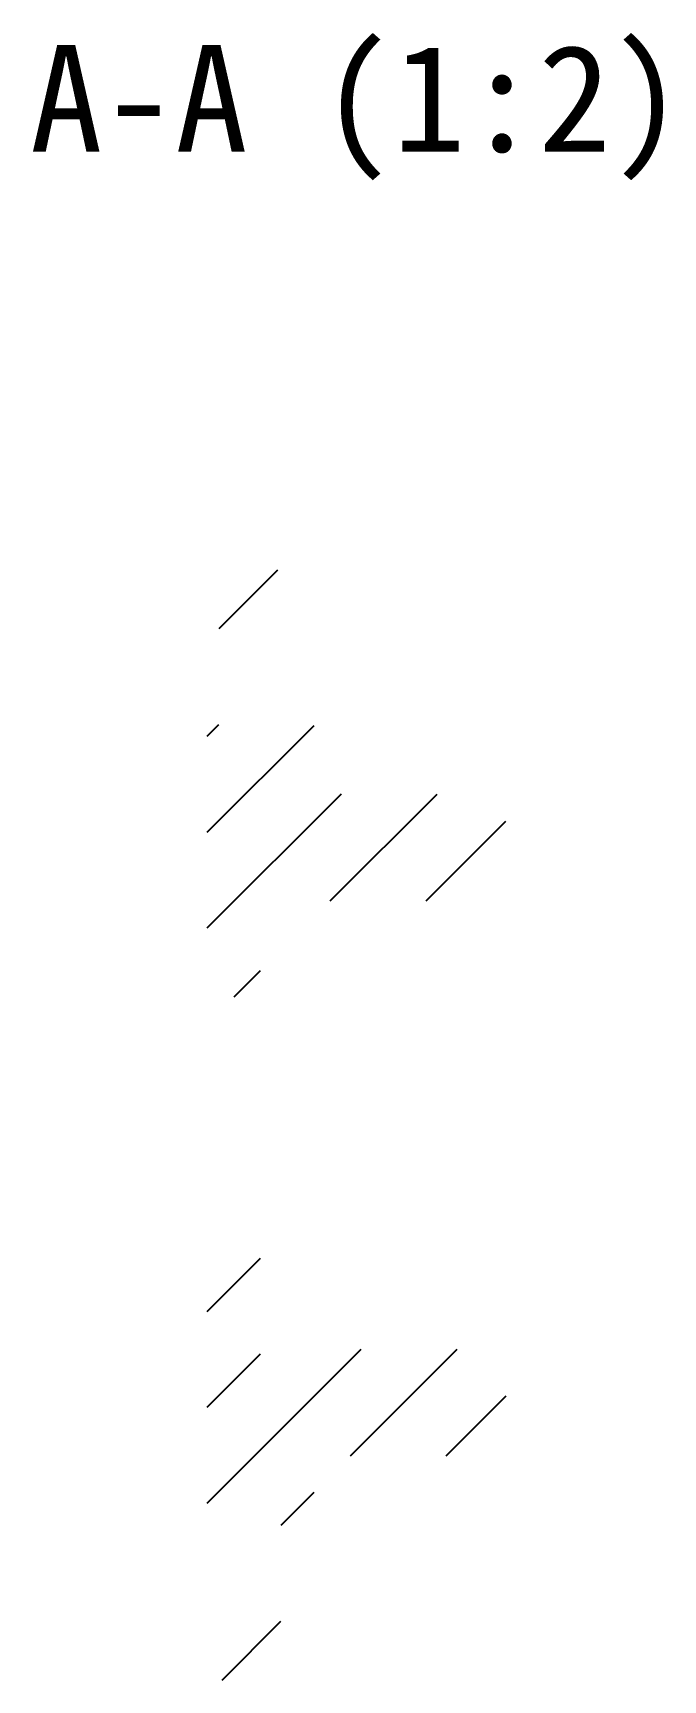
# Paper-space layout '布局1' of a CAD drawing. Header units: millimetres. Extents: x 104.9 to 134.4, y 113.7 to 190.9.
import ezdxf

# ---------------------------------------------------------------- set-up
doc = ezdxf.new("R2010")
doc.units = ezdxf.units.MM
doc.layers.add('MD_Annotation', color=7, linetype='Continuous', lineweight=25)
doc.layers.add('MD_Hatching', color=7, linetype='Continuous', lineweight=25)
doc.styles.get("Standard").update_dxf_attribs({"font": ''})
doc.styles.get('Standard').set_extended_font_data('SimSun')

psp = doc.layouts.new('布局1')

# ---------------------------------------------------------------- hatches: boundary and pattern name
at = {"layer": 'MD_Hatching'}
h = psp.add_hatch(dxfattribs=at)
h.set_pattern_fill('ANSI31', color=256, style=0)
edge = h.paths.add_edge_path(flags=0)
edge.add_line((118.04, 115.235), (118.04, 116.485))
edge.add_line((118.04, 116.485), (113.04, 116.485))
edge.add_line((113.04, 116.485), (113.04, 113.735))
edge.add_line((113.04, 113.735), (116.54, 113.735))
edge.add_ellipse((116.54, 115.235), major_axis=(0, -1.5), ratio=1, start_angle=360, end_angle=450)
edge = h.paths.add_edge_path(flags=0)
edge.add_line((118.04, 162.985), (118.04, 164.235))
edge.add_ellipse((116.54, 164.235), major_axis=(1.5, 0), ratio=1, start_angle=0, end_angle=90)
edge.add_line((116.54, 165.735), (113.04, 165.735))
edge.add_line((113.04, 165.735), (113.04, 162.985))
edge.add_line((113.04, 162.985), (118.04, 162.985))
edge = h.paths.add_edge_path(flags=0)
edge.add_line((117.54, 150.735), (117.54, 150.235))
edge.add_line((117.54, 150.235), (127.04, 150.235))
edge.add_line((127.04, 150.235), (127.04, 153.735))
edge.add_ellipse((125.54, 153.735), major_axis=(1.5, 0), ratio=1, start_angle=360, end_angle=450)
edge.add_line((125.54, 155.235), (119.54, 155.235))
edge.add_ellipse((119.54, 156.735), major_axis=(0, -1.5), ratio=1, start_angle=270, end_angle=360, ccw=False)
edge.add_line((118.04, 156.735), (118.04, 158.485))
edge.add_line((118.04, 158.485), (113.04, 158.485))
edge.add_line((113.04, 158.485), (113.04, 145.735))
edge.add_line((113.04, 145.735), (115.54, 145.735))
edge.add_line((115.54, 145.735), (115.54, 150.735))
edge.add_line((115.54, 150.735), (117.54, 150.735))
edge = h.paths.add_edge_path(flags=0)
edge.add_line((117.54, 129.235), (117.54, 128.735))
edge.add_line((117.54, 128.735), (115.54, 128.735))
edge.add_line((115.54, 128.735), (115.54, 133.735))
edge.add_line((115.54, 133.735), (113.04, 133.735))
edge.add_line((113.04, 133.735), (113.04, 120.985))
edge.add_line((113.04, 120.985), (118.04, 120.985))
edge.add_line((118.04, 120.985), (118.04, 122.735))
edge.add_ellipse((119.54, 122.735), major_axis=(-1.5, 0), ratio=1, start_angle=270, end_angle=360, ccw=False)
edge.add_line((119.54, 124.235), (125.54, 124.235))
edge.add_ellipse((125.54, 125.735), major_axis=(0, -1.5), ratio=1, start_angle=0, end_angle=90)
edge.add_line((127.04, 125.735), (127.04, 129.235))
edge.add_line((127.04, 129.235), (117.54, 129.235))

# ---------------------------------------------------------------- texts
at = {"layer": 'MD_Annotation', "insert": (120.04, 183.985), "char_height": 5, "width": 32.88889, "attachment_point": 8}
psp.add_mtext('A-A (1:2)', dxfattribs=at)

doc.saveas('drawing.dxf')
